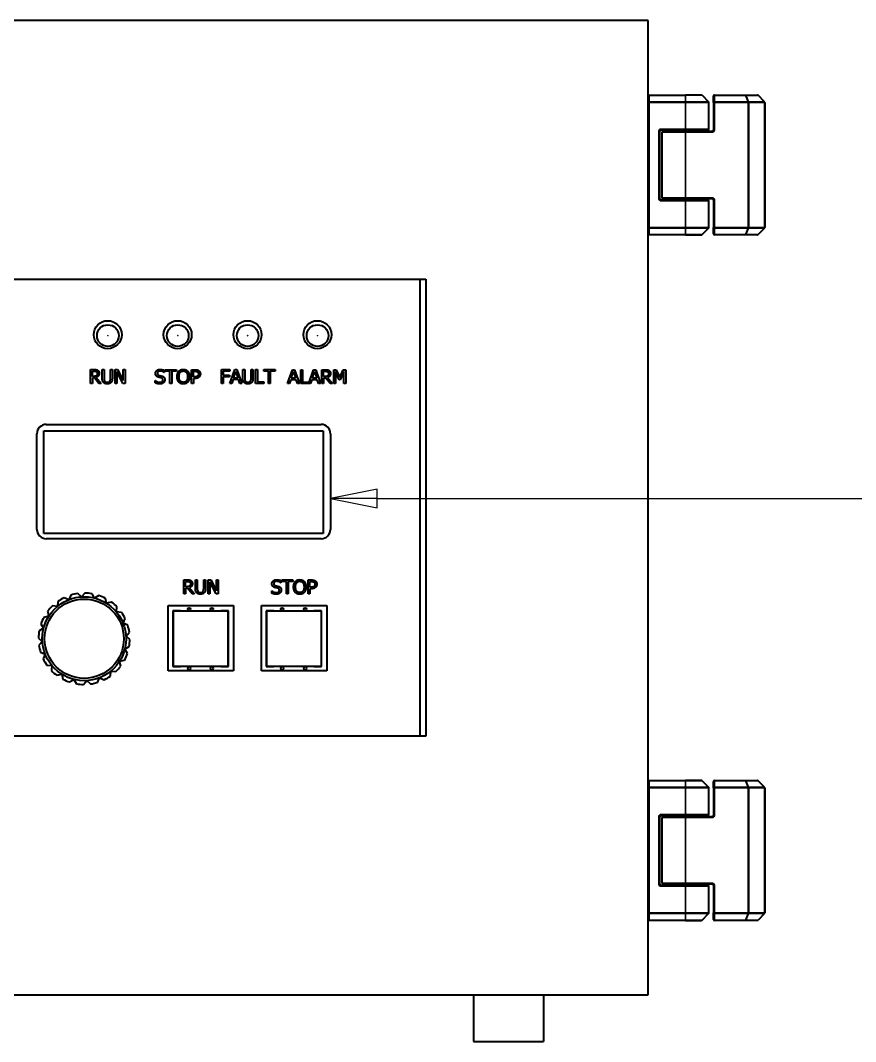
# Model space of a CAD drawing. Header units: millimetres. Extents: x 0 to 4205, y 0 to 2970.
# Drawn here: x 1872.5 to 2051.7, y 999.8 to 1218.8 of the extents above; entities that cross this region are included whole.
import ezdxf

# ---------------------------------------------------------------- set-up
doc = ezdxf.new("R2010")
doc.units = ezdxf.units.MM
doc.header["$LTSCALE"] = 5
for name, color, linetype, lineweight in [('가시적인 것(ISO)', 3, 'Continuous', 40), ('가시적인 좁은 것(ISO)', 3, 'Continuous', 35), ('기호(ISO)', 5, 'Continuous', 25)]:
    doc.layers.add(name, color=color, linetype=linetype, lineweight=lineweight)

# ---------------------------------------------------------------- blocks, each defined once
blk = doc.blocks.new('품번기호6')
at = {"layer": '기호(ISO)', "color": 7}
for p, q in [((389.801, 223.662), (387.801, 223.262)), ((389.801, 222.862), (389.801, 223.662)), ((389.801, 223.262), (387.801, 223.262)), ((387.801, 223.262), (389.801, 222.862)), ((389.801, 223.262), (453.857, 223.262))]:
    blk.add_line(p, q, dxfattribs=at)
at = {"layer": '기호(ISO)', "color": 7, "flags": 128}
blk.add_lwpolyline([(389.801, 223.662), (387.801, 223.262)], dxfattribs=at)
at = {"layer": '기호(ISO)', "color": 7}
blk.add_solid([(389.801, 223.662), (387.801, 223.262), (389.801, 222.862), (389.801, 223.662)], dxfattribs=at)

msp = doc.modelspace()

# ---------------------------------------------------------------- linework, layer by layer
at = {"layer": '가시적인 것(ISO)'}
for p, q in [((2007.2036, 1218.8175), (1697.2036, 1218.8175)), ((2007.2036, 1009.8175), (2007.2036, 1218.8175)), ((2007.4036, 1202.8175), (2015.2036, 1202.8175)), ((2018.6208, 1202.8175), (2015.2036, 1202.8175)), ((2018.7622, 1202.7589), (2020.145, 1201.376)), ((2021.2036, 1201.2346), (2021.2036, 1202.6175)), ((2021.4036, 1202.8175), (2028.048, 1202.8175)), ((2028.048, 1202.8175), (2030.6208, 1202.8175)), ((2032.145, 1201.376), (2030.7622, 1202.7589)), ((2020.2036, 1195.5175), (2020.2036, 1201.2346)), ((2021.2036, 1201.2346), (2021.2036, 1195.2675)), ((2032.2036, 1201.2346), (2032.2036, 1174.4003)), ((2009.7036, 1180.5175), (2009.7036, 1195.1175)), ((2009.9036, 1195.3175), (2015.2036, 1195.3175)), ((2010.2036, 1180.7675), (2010.2036, 1194.8675)), ((2015.2036, 1195.0675), (2010.4036, 1195.0675)), ((2020.0036, 1195.3175), (2015.2036, 1195.3175)), ((2015.2036, 1195.0675), (2021.0036, 1195.0675)), ((2010.4036, 1180.5675), (2015.2036, 1180.5675)), ((2021.0036, 1180.5675), (2015.2036, 1180.5675)), ((2015.2036, 1180.3175), (2009.9036, 1180.3175)), ((2015.2036, 1180.3175), (2020.0036, 1180.3175)), ((2020.2036, 1174.4003), (2020.2036, 1180.1175)), ((2021.2036, 1180.3675), (2021.2036, 1174.4003)), ((2018.7622, 1172.876), (2020.145, 1174.2589)), ((2021.2036, 1173.0175), (2021.2036, 1174.4003)), ((2032.145, 1174.2589), (2030.7622, 1172.876)), ((2015.2036, 1172.8175), (2007.4036, 1172.8175)), ((2015.2036, 1172.8175), (2018.6208, 1172.8175)), ((2028.048, 1172.8175), (2021.4036, 1172.8175)), ((2030.6208, 1172.8175), (2028.048, 1172.8175)), ((1792.9536, 1163.3175), (1959.4536, 1163.3175)), ((1958.2036, 1163.3175), (1958.2036, 1065.3175)), ((1959.4536, 1163.3175), (1959.4536, 1065.3175)), ((1887.4974, 1143.9491), (1888.2705, 1143.9491)), ((1887.4974, 1140.9491), (1887.4974, 1143.9491)), ((1887.8961, 1143.6039), (1888.2923, 1143.6039)), ((1887.8961, 1142.4758), (1887.8961, 1143.6039)), ((1890.0209, 1143.9491), (1890.4196, 1143.9491)), ((1890.0209, 1142.0771), (1890.0209, 1143.9491)), ((1890.4196, 1143.9491), (1890.4196, 1142.0771)), ((1891.7932, 1143.9491), (1892.1919, 1143.9491)), ((1891.7932, 1142.0674), (1891.7932, 1143.9491)), ((1892.1919, 1143.9491), (1892.1919, 1142.0771)), ((1892.7632, 1143.9491), (1893.3296, 1143.9491)), ((1892.7632, 1140.9491), (1892.7632, 1143.9491)), ((1893.1351, 1143.5358), (1893.1351, 1140.9491)), ((1894.4625, 1140.9491), (1893.1351, 1143.5358)), ((1893.3296, 1143.9491), (1894.5379, 1141.5739)), ((1894.5379, 1143.9491), (1894.9099, 1143.9491)), ((1894.5379, 1141.5739), (1894.5379, 1143.9491)), ((1894.9099, 1143.9491), (1894.9099, 1140.9491)), ((1903.3312, 1143.3), (1903.3021, 1143.3)), ((1903.3312, 1143.7765), (1903.3312, 1143.3)), ((1903.5476, 1143.9175), (1905.9593, 1143.9175)), ((1903.5476, 1143.5625), (1903.5476, 1143.9175)), ((1904.5541, 1143.5625), (1903.5476, 1143.5625)), ((1904.5541, 1140.9175), (1904.5541, 1143.5625)), ((1904.9528, 1143.5625), (1904.9528, 1140.9175)), ((1905.9593, 1143.5625), (1904.9528, 1143.5625)), ((1905.9593, 1143.9175), (1905.9593, 1143.5625)), ((1909.1829, 1143.9175), (1909.9366, 1143.9175)), ((1909.1829, 1140.9175), (1909.1829, 1143.9175)), ((1909.5817, 1143.5722), (1909.9123, 1143.5722)), ((1909.5817, 1142.3761), (1909.5817, 1143.5722)), ((1915.6096, 1143.9491), (1917.4038, 1143.9491)), ((1915.6096, 1140.9491), (1915.6096, 1143.9491)), ((1917.4038, 1143.5941), (1916.0083, 1143.5941)), ((1916.0083, 1143.5941), (1916.0083, 1142.7481)), ((1917.4038, 1143.9491), (1917.4038, 1143.5941)), ((1917.4378, 1140.9491), (1918.4492, 1143.9491)), ((1918.2231, 1142.1282), (1918.685, 1143.5406)), ((1918.4492, 1143.9491), (1918.9402, 1143.9491)), ((1918.685, 1143.5406), (1919.1493, 1142.1282)), ((1918.9402, 1143.9491), (1919.9516, 1140.9491)), ((1920.1996, 1143.9491), (1920.5983, 1143.9491)), ((1920.1996, 1142.0771), (1920.1996, 1143.9491)), ((1920.5983, 1143.9491), (1920.5983, 1142.0771)), ((1921.9718, 1143.9491), (1922.3706, 1143.9491)), ((1921.9718, 1142.0674), (1921.9718, 1143.9491)), ((1922.3706, 1143.9491), (1922.3706, 1142.0771)), ((1922.9419, 1143.9491), (1923.3406, 1143.9491)), ((1922.9419, 1140.9491), (1922.9419, 1143.9491)), ((1923.3406, 1143.9491), (1923.3406, 1141.304)), ((1924.6874, 1143.9491), (1927.0991, 1143.9491)), ((1924.6874, 1143.5941), (1924.6874, 1143.9491)), ((1925.6939, 1143.5941), (1924.6874, 1143.5941)), ((1925.6939, 1140.9491), (1925.6939, 1143.5941)), ((1926.0926, 1143.5941), (1926.0926, 1140.9491)), ((1927.0991, 1143.5941), (1926.0926, 1143.5941)), ((1927.0991, 1143.9491), (1927.0991, 1143.5941)), ((1929.8134, 1140.9175), (1930.8248, 1143.9175)), ((1930.5987, 1142.0966), (1931.0606, 1143.509)), ((1930.8248, 1143.9175), (1931.3159, 1143.9175)), ((1931.0606, 1143.509), (1931.5249, 1142.0966)), ((1931.3159, 1143.9175), (1932.3272, 1140.9175)), ((1932.6116, 1143.9175), (1933.0103, 1143.9175)), ((1932.6116, 1140.9175), (1932.6116, 1143.9175)), ((1933.0103, 1143.9175), (1933.0103, 1141.2724)), ((1934.3499, 1140.9463), (1935.3515, 1143.9175)), ((1935.1254, 1142.0966), (1935.5873, 1143.509)), ((1935.3515, 1143.9175), (1935.8426, 1143.9175)), ((1935.5873, 1143.509), (1936.0517, 1142.0966)), ((1935.8426, 1143.9175), (1936.8539, 1140.9175)), ((1937.1384, 1143.9175), (1937.9115, 1143.9175)), ((1937.1384, 1140.9175), (1937.1384, 1143.9175)), ((1937.5371, 1143.5722), (1937.9334, 1143.5722)), ((1937.5371, 1142.4442), (1937.5371, 1143.5722)), ((1939.6983, 1143.9175), (1940.2429, 1143.9175)), ((1939.6983, 1140.9175), (1939.6983, 1143.9175)), ((1940.0703, 1143.5017), (1940.0703, 1140.9175)), ((1940.8458, 1141.744), (1940.0703, 1143.5017)), ((1940.2429, 1143.9175), (1940.9917, 1142.2473)), ((1940.9917, 1142.2473), (1941.7162, 1143.9175)), ((1941.8718, 1143.5017), (1941.0889, 1141.744)), ((1941.7162, 1143.9175), (1942.2705, 1143.9175)), ((1941.8718, 1140.9175), (1941.8718, 1143.5017)), ((1942.2705, 1143.9175), (1942.2705, 1140.9175)), ((1888.2462, 1142.4758), (1887.8961, 1142.4758)), ((1887.8961, 1142.1427), (1887.8961, 1140.9491)), ((1888.3531, 1142.1427), (1887.8961, 1142.1427)), ((1889.3013, 1140.9491), (1888.3531, 1142.1427)), ((1888.7518, 1142.2546), (1889.8191, 1140.9491)), ((1901.4082, 1141.5982), (1901.4374, 1141.5982)), ((1901.4082, 1141.0974), (1901.4082, 1141.5982)), ((1909.8539, 1142.3761), (1909.5817, 1142.3761)), ((1909.5817, 1142.0358), (1909.5817, 1140.9175)), ((1909.9196, 1142.0358), (1909.5817, 1142.0358)), ((1916.0083, 1142.7481), (1917.3454, 1142.7481)), ((1916.0083, 1142.3932), (1916.0083, 1140.9491)), ((1917.3454, 1142.3932), (1916.0083, 1142.3932)), ((1917.3454, 1142.7481), (1917.3454, 1142.3932)), ((1918.1137, 1141.7878), (1917.8414, 1140.9491)), ((1919.2587, 1141.7878), (1918.1137, 1141.7878)), ((1919.1493, 1142.1282), (1918.2231, 1142.1282)), ((1919.531, 1140.9491), (1919.2587, 1141.7878)), ((1923.3406, 1141.304), (1924.6801, 1141.304)), ((1924.6801, 1141.304), (1924.6801, 1140.9491)), ((1930.4893, 1141.7562), (1930.217, 1140.9175)), ((1931.6343, 1141.7562), (1930.4893, 1141.7562)), ((1931.5249, 1142.0966), (1930.5987, 1142.0966)), ((1931.9066, 1140.9175), (1931.6343, 1141.7562)), ((1933.0103, 1141.2724), (1934.3499, 1141.2724)), ((1934.3499, 1141.2724), (1934.3499, 1140.9463)), ((1935.016, 1141.7562), (1934.7437, 1140.9175)), ((1936.1611, 1141.7562), (1935.016, 1141.7562)), ((1936.0517, 1142.0966), (1935.1254, 1142.0966)), ((1936.4334, 1140.9175), (1936.1611, 1141.7562)), ((1937.8872, 1142.4442), (1937.5371, 1142.4442)), ((1937.5371, 1142.1111), (1937.5371, 1140.9175)), ((1937.9941, 1142.1111), (1937.5371, 1142.1111)), ((1938.9423, 1140.9175), (1937.9941, 1142.1111)), ((1938.3928, 1142.223), (1939.4601, 1140.9175)), ((1941.0889, 1141.744), (1940.8458, 1141.744)), ((1887.8961, 1140.9491), (1887.4974, 1140.9491)), ((1889.8191, 1140.9491), (1889.3013, 1140.9491)), ((1893.1351, 1140.9491), (1892.7632, 1140.9491)), ((1894.9099, 1140.9491), (1894.4625, 1140.9491)), ((1904.9528, 1140.9175), (1904.5541, 1140.9175)), ((1909.5817, 1140.9175), (1909.1829, 1140.9175)), ((1916.0083, 1140.9491), (1915.6096, 1140.9491)), ((1917.8414, 1140.9491), (1917.4378, 1140.9491)), ((1919.9516, 1140.9491), (1919.531, 1140.9491)), ((1924.6801, 1140.9491), (1922.9419, 1140.9491)), ((1926.0926, 1140.9491), (1925.6939, 1140.9491)), ((1930.217, 1140.9175), (1929.8134, 1140.9175)), ((1932.3272, 1140.9175), (1931.9066, 1140.9175)), ((1934.7437, 1140.9175), (1932.6116, 1140.9175)), ((1936.8539, 1140.9175), (1936.4334, 1140.9175)), ((1937.5371, 1140.9175), (1937.1384, 1140.9175)), ((1939.4601, 1140.9175), (1938.9423, 1140.9175)), ((1940.0703, 1140.9175), (1939.6983, 1140.9175)), ((1942.2705, 1140.9175), (1941.8718, 1140.9175)), ((1876.0036, 1109.6675), (1876.0036, 1130.1675)), ((1877.4509, 1130.8133), (1937.4509, 1130.8133)), ((1877.4509, 1108.8133), (1877.4509, 1130.8133)), ((1878.0036, 1132.1675), (1937.0036, 1132.1675)), ((1937.4509, 1130.8133), (1937.4509, 1108.8133)), ((1939.0036, 1130.1675), (1939.0036, 1109.6675)), ((1937.4509, 1108.8133), (1877.4509, 1108.8133)), ((1937.0036, 1107.6675), (1878.0036, 1107.6675)), ((1907.4974, 1098.8491), (1908.2705, 1098.8491)), ((1907.4974, 1095.8491), (1907.4974, 1098.8491)), ((1907.8961, 1098.5039), (1908.2923, 1098.5039)), ((1907.8961, 1097.3758), (1907.8961, 1098.5039)), ((1908.2462, 1097.3758), (1907.8961, 1097.3758)), ((1910.0209, 1098.8491), (1910.4196, 1098.8491)), ((1910.0209, 1096.9771), (1910.0209, 1098.8491)), ((1910.4196, 1098.8491), (1910.4196, 1096.9771)), ((1911.7932, 1098.8491), (1912.1919, 1098.8491)), ((1911.7932, 1096.9674), (1911.7932, 1098.8491)), ((1912.1919, 1098.8491), (1912.1919, 1096.9771)), ((1912.7632, 1098.8491), (1913.3296, 1098.8491)), ((1912.7632, 1095.8491), (1912.7632, 1098.8491)), ((1913.1351, 1098.4358), (1913.1351, 1095.8491)), ((1914.4625, 1095.8491), (1913.1351, 1098.4358)), ((1913.3296, 1098.8491), (1914.5379, 1096.4739)), ((1914.5379, 1098.8491), (1914.9099, 1098.8491)), ((1914.5379, 1096.4739), (1914.5379, 1098.8491)), ((1914.9099, 1098.8491), (1914.9099, 1095.8491)), ((1928.3312, 1098.2), (1928.3021, 1098.2)), ((1928.3312, 1098.6765), (1928.3312, 1098.2)), ((1928.5476, 1098.8175), (1930.9593, 1098.8175)), ((1928.5476, 1098.4625), (1928.5476, 1098.8175)), ((1929.5541, 1098.4625), (1928.5476, 1098.4625)), ((1929.5541, 1095.8175), (1929.5541, 1098.4625)), ((1929.9528, 1098.4625), (1929.9528, 1095.8175)), ((1930.9593, 1098.4625), (1929.9528, 1098.4625)), ((1930.9593, 1098.8175), (1930.9593, 1098.4625)), ((1934.1829, 1098.8175), (1934.9366, 1098.8175)), ((1934.1829, 1095.8175), (1934.1829, 1098.8175)), ((1934.5817, 1098.4722), (1934.9123, 1098.4722)), ((1934.5817, 1097.2761), (1934.5817, 1098.4722)), ((1934.8539, 1097.2761), (1934.5817, 1097.2761)), ((1882.8297, 1094.5808), (1881.8306, 1095.013)), ((1883.2618, 1095.5799), (1882.8297, 1094.5808)), ((1885.5776, 1095.1956), (1884.7609, 1095.9153)), ((1886.2973, 1096.0122), (1885.5776, 1095.1956)), ((1888.381, 1094.9311), (1887.8267, 1095.8679)), ((1889.3178, 1095.4854), (1888.381, 1094.9311)), ((1907.8961, 1095.8491), (1907.4974, 1095.8491)), ((1907.8961, 1097.0427), (1907.8961, 1095.8491)), ((1908.3531, 1097.0427), (1907.8961, 1097.0427)), ((1909.3013, 1095.8491), (1908.3531, 1097.0427)), ((1908.7518, 1097.1546), (1909.8191, 1095.8491)), ((1909.8191, 1095.8491), (1909.3013, 1095.8491)), ((1913.1351, 1095.8491), (1912.7632, 1095.8491)), ((1914.9099, 1095.8491), (1914.4625, 1095.8491)), ((1926.4082, 1096.4982), (1926.4374, 1096.4982)), ((1926.4082, 1095.9974), (1926.4082, 1096.4982)), ((1929.9528, 1095.8175), (1929.5541, 1095.8175)), ((1934.5817, 1095.8175), (1934.1829, 1095.8175)), ((1934.5817, 1096.9358), (1934.5817, 1095.8175)), ((1934.9196, 1096.9358), (1934.5817, 1096.9358)), ((1880.4062, 1093.1471), (1879.3225, 1093.2493)), ((1880.5085, 1094.2308), (1880.4062, 1093.1471)), ((1890.9654, 1093.8132), (1890.7277, 1094.8755)), ((1892.0277, 1094.0509), (1890.9654, 1093.8132)), ((1893.0779, 1091.9515), (1893.1801, 1093.0352)), ((1904.2036, 1079.3175), (1904.2036, 1093.3175)), ((1904.2036, 1093.3175), (1918.2036, 1093.3175)), ((1918.2036, 1093.3175), (1918.2036, 1079.3175)), ((1924.2036, 1079.3175), (1924.2036, 1093.3175)), ((1924.2036, 1093.3175), (1938.2036, 1093.3175)), ((1938.2036, 1093.3175), (1938.2036, 1079.3175)), ((1878.5445, 1091.0345), (1877.4822, 1090.7969)), ((1878.3068, 1092.0968), (1878.5445, 1091.0345)), ((1894.1616, 1091.8492), (1893.0779, 1091.9515)), ((1905.1753, 1092.1824), (1905.1753, 1080.2444)), ((1906.8263, 1092.1824), (1905.1753, 1092.1824)), ((1905.2443, 1092.1134), (1905.2443, 1080.3134)), ((1917.0443, 1092.1134), (1905.2443, 1092.1134)), ((1906.8263, 1092.1134), (1906.8263, 1092.1824)), ((1915.4623, 1092.1824), (1915.4623, 1092.1134)), ((1917.1133, 1092.1824), (1915.4623, 1092.1824)), ((1917.0443, 1080.3134), (1917.0443, 1092.1134)), ((1917.1133, 1080.2444), (1917.1133, 1092.1824)), ((1925.1753, 1092.1824), (1925.1753, 1080.2444)), ((1926.8263, 1092.1824), (1925.1753, 1092.1824)), ((1925.2443, 1092.1134), (1925.2443, 1080.3134)), ((1937.0443, 1092.1134), (1925.2443, 1092.1134)), ((1926.8263, 1092.1134), (1926.8263, 1092.1824)), ((1935.4623, 1092.1824), (1935.4623, 1092.1134)), ((1937.1133, 1092.1824), (1935.4623, 1092.1824)), ((1937.0443, 1080.3134), (1937.0443, 1092.1134)), ((1937.1133, 1080.2444), (1937.1133, 1092.1824)), ((1877.4266, 1088.4501), (1876.4898, 1087.8958)), ((1876.8724, 1089.387), (1877.4266, 1088.4501)), ((1894.5117, 1089.528), (1894.9438, 1090.5271)), ((1895.5108, 1089.0959), (1894.5117, 1089.528)), ((1876.3455, 1086.3665), (1877.1621, 1085.6468)), ((1895.1264, 1086.7801), (1895.8461, 1087.5968)), ((1895.9431, 1086.0604), (1895.1264, 1086.7801)), ((1877.1621, 1085.6468), (1876.4424, 1084.8301)), ((1894.8619, 1083.9767), (1895.7988, 1084.531)), ((1876.7778, 1083.331), (1877.7769, 1082.8989)), ((1877.7769, 1082.8989), (1877.3447, 1081.8998)), ((1895.4162, 1083.0399), (1894.8619, 1083.9767)), ((1878.1269, 1080.5777), (1879.2107, 1080.4754)), ((1879.2107, 1080.4754), (1879.1084, 1079.3917)), ((1893.7441, 1081.3923), (1894.8064, 1081.63)), ((1893.9817, 1080.33), (1893.7441, 1081.3923)), ((1905.1753, 1080.2444), (1906.8263, 1080.2444)), ((1905.2443, 1080.3134), (1917.0443, 1080.3134)), ((1906.8263, 1080.2444), (1906.8263, 1080.3134)), ((1915.4623, 1080.3134), (1915.4623, 1080.2444)), ((1915.4623, 1080.2444), (1917.1133, 1080.2444)), ((1925.1753, 1080.2444), (1926.8263, 1080.2444)), ((1925.2443, 1080.3134), (1937.0443, 1080.3134)), ((1926.8263, 1080.2444), (1926.8263, 1080.3134)), ((1935.4623, 1080.3134), (1935.4623, 1080.2444)), ((1935.4623, 1080.2444), (1937.1133, 1080.2444)), ((1880.2609, 1078.376), (1881.3232, 1078.6136)), ((1881.3232, 1078.6136), (1881.5608, 1077.5513)), ((1882.9707, 1076.9415), (1883.9076, 1077.4958)), ((1883.9076, 1077.4958), (1884.4619, 1076.5589)), ((1889.0267, 1076.8469), (1889.4589, 1077.846)), ((1889.4589, 1077.846), (1890.458, 1077.4139)), ((1891.78, 1078.1961), (1891.8823, 1079.2798)), ((1891.8823, 1079.2798), (1892.966, 1079.1776)), ((1918.2036, 1079.3175), (1904.2036, 1079.3175)), ((1938.2036, 1079.3175), (1924.2036, 1079.3175)), ((1885.9912, 1076.4146), (1886.711, 1077.2313)), ((1886.711, 1077.2313), (1887.5276, 1076.5116)), ((1959.4536, 1065.3175), (1792.9536, 1065.3175)), ((2007.4036, 1055.8175), (2015.2036, 1055.8175)), ((2018.6208, 1055.8175), (2015.2036, 1055.8175)), ((2018.7622, 1055.7589), (2020.145, 1054.376)), ((2021.2036, 1054.2346), (2021.2036, 1055.6175)), ((2021.4036, 1055.8175), (2028.048, 1055.8175)), ((2028.048, 1055.8175), (2030.6208, 1055.8175)), ((2032.145, 1054.376), (2030.7622, 1055.7589)), ((2020.2036, 1048.5175), (2020.2036, 1054.2346)), ((2021.2036, 1054.2346), (2021.2036, 1048.2675)), ((2032.2036, 1054.2346), (2032.2036, 1027.4003)), ((2009.7036, 1033.5175), (2009.7036, 1048.1175)), ((2009.9036, 1048.3175), (2015.2036, 1048.3175)), ((2010.2036, 1033.7675), (2010.2036, 1047.8675)), ((2015.2036, 1048.0675), (2010.4036, 1048.0675)), ((2012.6036, 1048.0675), (2012.6036, 1048.3175)), ((2020.0036, 1048.3175), (2015.2036, 1048.3175)), ((2015.2036, 1048.0675), (2021.0036, 1048.0675)), ((2017.8036, 1048.0675), (2017.8036, 1048.3175)), ((2015.2036, 1033.3175), (2009.9036, 1033.3175)), ((2010.4036, 1033.5675), (2015.2036, 1033.5675)), ((2012.6036, 1033.3175), (2012.6036, 1033.5675)), ((2021.0036, 1033.5675), (2015.2036, 1033.5675)), ((2015.2036, 1033.3175), (2020.0036, 1033.3175)), ((2017.8036, 1033.3175), (2017.8036, 1033.5675)), ((2020.2036, 1027.4003), (2020.2036, 1033.1175)), ((2021.2036, 1033.3675), (2021.2036, 1027.4003)), ((2018.7622, 1025.876), (2020.145, 1027.2589)), ((2021.2036, 1026.0175), (2021.2036, 1027.4003)), ((2032.145, 1027.2589), (2030.7622, 1025.876)), ((2015.2036, 1025.8175), (2007.4036, 1025.8175)), ((2015.2036, 1025.8175), (2018.6208, 1025.8175)), ((2028.048, 1025.8175), (2021.4036, 1025.8175)), ((2030.6208, 1025.8175), (2028.048, 1025.8175)), ((1697.2036, 1009.8175), (2007.2036, 1009.8175)), ((1969.7036, 1009.8175), (1969.7036, 999.8175)), ((1984.7036, 1009.8175), (1984.7036, 999.8175)), ((1969.7036, 999.8175), (1984.7036, 999.8175))]:
    msp.add_line(p, q, dxfattribs=at)
for centre, radius in [((1891.2036, 1151.4175), 3), ((1906.2036, 1151.4175), 3), ((1921.2036, 1151.4175), 3), ((1936.2036, 1151.4175), 3), ((1891.2296, 1151.2135), 2.325), ((1906.2296, 1151.2135), 2.325), ((1921.2296, 1151.2135), 2.325), ((1936.2296, 1151.2135), 2.325), ((1886.1443, 1086.2134), 9), ((1886.1443, 1086.2134), 8.5), ((1908.6678, 1092.5634), 0.2999), ((1913.5573, 1092.5634), 0.2999), ((1928.6678, 1092.5634), 0.2999), ((1933.5573, 1092.5634), 0.2999), ((1908.6678, 1079.8634), 0.2999), ((1913.5573, 1079.8634), 0.2999), ((1928.6678, 1079.8634), 0.2999), ((1933.5573, 1079.8634), 0.2999)]:
    msp.add_circle(centre, radius, dxfattribs=at)
for centre, radius, start, end in [((2007.4036, 1202.6175), 0.2, 90, 180), ((2018.6208, 1202.6175), 0.2, 44.99999, 90), ((2021.4036, 1202.6175), 0.2, 90, 180), ((2030.6208, 1202.6175), 0.2, 45, 90), ((2020.0036, 1201.2346), 0.2, 0, 44.99999), ((2032.0036, 1201.2346), 0.2, 0, 45), ((2009.9036, 1195.1175), 0.2, 90, 180), ((2010.4036, 1194.8675), 0.2, 90, 180), ((2020.0036, 1195.5175), 0.2, 270, 0), ((2021.0036, 1195.2675), 0.2, 270, 0), ((2009.9036, 1180.5175), 0.2, 180, 270), ((2010.4036, 1180.7675), 0.2, 180, 270), ((2021.0036, 1180.3675), 0.2, 0, 90), ((2020.0036, 1180.1175), 0.2, 0, 90), ((2020.0036, 1174.4003), 0.2, 315.00001, 0), ((2032.0036, 1174.4003), 0.2, 315, 0), ((2007.4036, 1173.0175), 0.2, 180, 270), ((2018.6208, 1173.0175), 0.2, 270, 315.00001), ((2021.4036, 1173.0175), 0.2, 180, 270), ((2030.6208, 1173.0175), 0.2, 270, 315), ((1878.0036, 1130.1675), 2, 90, 180), ((1937.0036, 1130.1675), 2, 0, 90), ((1878.0036, 1109.6675), 2, 180, 270), ((1937.0036, 1109.6675), 2, 270, 0), ((1886.1443, 1086.2134), 9.8, 116.114849, 125.105164), ((1886.1443, 1086.2134), 9.8, 98.114849, 107.105164), ((1886.1443, 1086.2134), 9.8, 80.114849, 89.105164), ((1886.1443, 1086.2134), 9.8, 62.114849, 71.105164), ((1886.1443, 1086.2134), 9.8, 134.114849, 143.105164), ((1886.1443, 1086.2134), 9.8, 44.114849, 53.105164), ((1886.1443, 1086.2134), 9.8, 152.114849, 161.105164), ((1886.1443, 1086.2134), 9.8, 26.114849, 35.105164), ((1886.1443, 1086.2134), 9.8, 8.114849, 17.105164), ((1886.1443, 1086.2134), 9.8, 170.114849, 179.105164), ((1886.1443, 1086.2134), 9.8, 188.114849, 197.105164), ((1886.1443, 1086.2134), 9.8, 350.114849, 359.105164), ((1886.1443, 1086.2134), 9.8, 206.114849, 215.105164), ((1886.1443, 1086.2134), 9.8, 332.114849, 341.105164), ((1886.1443, 1086.2134), 9.8, 314.114849, 323.105164), ((1886.1443, 1086.2134), 9.8, 224.114849, 233.105164), ((1886.1443, 1086.2134), 9.8, 242.114849, 251.105164), ((1886.1443, 1086.2134), 9.8, 296.114849, 305.105164), ((1886.1443, 1086.2134), 9.8, 260.114849, 269.105164), ((1886.1443, 1086.2134), 9.8, 278.114849, 287.105164), ((2007.4036, 1055.6175), 0.2, 90, 180), ((2018.6208, 1055.6175), 0.2, 44.99999, 90), ((2021.4036, 1055.6175), 0.2, 90, 180), ((2030.6208, 1055.6175), 0.2, 45, 90), ((2020.0036, 1054.2346), 0.2, 0, 44.99999), ((2032.0036, 1054.2346), 0.2, 0, 45), ((2009.9036, 1048.1175), 0.2, 90, 180), ((2010.4036, 1047.8675), 0.2, 90, 180), ((2020.0036, 1048.5175), 0.2, 270, 0), ((2021.0036, 1048.2675), 0.2, 270, 0), ((2010.4036, 1033.7675), 0.2, 180, 270), ((2009.9036, 1033.5175), 0.2, 180, 270), ((2020.0036, 1033.1175), 0.2, 0, 90), ((2021.0036, 1033.3675), 0.2, 0, 90), ((2020.0036, 1027.4003), 0.2, 315.00001, 0), ((2032.0036, 1027.4003), 0.2, 315, 0), ((2007.4036, 1026.0175), 0.2, 180, 270), ((2018.6208, 1026.0175), 0.2, 270, 315.00001), ((2021.4036, 1026.0175), 0.2, 180, 270), ((2030.6208, 1026.0175), 0.2, 270, 315)]:
    msp.add_arc(centre, radius, start, end, dxfattribs=at)
for points in [[(1888.2705, 1143.9491), (1888.5282, 1143.9491), (1888.8758, 1143.8932), (1889.0338, 1143.791)], [(1888.2923, 1143.6039), (1888.4577, 1143.6039), (1888.6838, 1143.5577), (1888.7688, 1143.5017)], [(1888.7688, 1143.5017), (1888.8661, 1143.4361), (1888.9585, 1143.2343), (1888.9585, 1143.103)], [(1889.0338, 1143.791), (1889.1919, 1143.6889), (1889.3742, 1143.3705), (1889.3742, 1143.1346)], [(1901.4301, 1143.1128), (1901.4301, 1143.4774), (1901.999, 1143.971), (1902.439, 1143.971)], [(1902.4658, 1143.6257), (1902.1886, 1143.6257), (1901.8458, 1143.3656), (1901.8458, 1143.1541)], [(1902.439, 1143.971), (1902.6919, 1143.971), (1903.1392, 1143.8713), (1903.3312, 1143.7765)], [(1903.3021, 1143.3), (1903.1586, 1143.4312), (1902.7113, 1143.6257), (1902.4658, 1143.6257)], [(1906.093, 1142.4175), (1906.093, 1142.7943), (1906.2802, 1143.368), (1906.4528, 1143.5747)], [(1906.4528, 1143.5747), (1906.6278, 1143.774), (1907.1165, 1143.9807), (1907.418, 1143.9807)], [(1906.5087, 1142.4175), (1906.5087, 1142.7092), (1906.6351, 1143.1711), (1906.7543, 1143.3243)], [(1906.7543, 1143.3243), (1906.8782, 1143.4847), (1907.204, 1143.6355), (1907.4204, 1143.6355)], [(1907.418, 1143.9807), (1907.7243, 1143.9807), (1908.2154, 1143.7667), (1908.3855, 1143.5747)], [(1907.4204, 1143.6355), (1907.6295, 1143.6355), (1907.965, 1143.4799), (1908.0841, 1143.3243)], [(1908.0841, 1143.3243), (1908.2008, 1143.1735), (1908.3296, 1142.7141), (1908.3296, 1142.4175)], [(1908.3855, 1143.5747), (1908.5557, 1143.3753), (1908.7453, 1142.7919), (1908.7453, 1142.4175)], [(1909.9123, 1143.5722), (1910.0995, 1143.5722), (1910.3523, 1143.5212), (1910.4471, 1143.458)], [(1909.9366, 1143.9175), (1910.204, 1143.9175), (1910.5784, 1143.8299), (1910.7218, 1143.7303)], [(1910.4471, 1143.458), (1910.5565, 1143.3851), (1910.6635, 1143.1565), (1910.6635, 1143.0009)], [(1910.7218, 1143.7303), (1910.8896, 1143.616), (1911.0792, 1143.2635), (1911.0792, 1143.0131)], [(1937.9115, 1143.9175), (1938.1692, 1143.9175), (1938.5168, 1143.8616), (1938.6748, 1143.7594)], [(1937.9334, 1143.5722), (1938.0987, 1143.5722), (1938.3248, 1143.5261), (1938.4099, 1143.4701)], [(1938.4099, 1143.4701), (1938.5071, 1143.4045), (1938.5995, 1143.2027), (1938.5995, 1143.0714)], [(1938.6748, 1143.7594), (1938.8329, 1143.6573), (1939.0152, 1143.3389), (1939.0152, 1143.103)], [(1888.7883, 1142.6314), (1888.6935, 1142.5366), (1888.4188, 1142.4758), (1888.2462, 1142.4758)], [(1889.3742, 1143.1346), (1889.3742, 1142.8064), (1889.0387, 1142.3616), (1888.7518, 1142.2546)], [(1888.9585, 1143.103), (1888.9585, 1142.9475), (1888.8758, 1142.7141), (1888.7883, 1142.6314)], [(1890.3077, 1141.163), (1890.1497, 1141.3186), (1890.0209, 1141.7562), (1890.0209, 1142.0771)], [(1891.1052, 1140.8859), (1890.8402, 1140.8859), (1890.4463, 1141.0244), (1890.3077, 1141.163)], [(1890.4196, 1142.0771), (1890.4196, 1141.868), (1890.4731, 1141.586), (1890.5484, 1141.4718)], [(1890.5484, 1141.4718), (1890.6287, 1141.3502), (1890.9058, 1141.2262), (1891.1052, 1141.2262)], [(1891.1052, 1141.2262), (1891.2923, 1141.2262), (1891.5841, 1141.3502), (1891.6643, 1141.4718)], [(1891.905, 1141.163), (1891.7616, 1141.022), (1891.3823, 1140.8859), (1891.1052, 1140.8859)], [(1891.6643, 1141.4718), (1891.7397, 1141.586), (1891.7932, 1141.8656), (1891.7932, 1142.0674)], [(1892.1919, 1142.0771), (1892.1919, 1141.7635), (1892.0654, 1141.3162), (1891.905, 1141.163)], [(1902.3928, 1140.864), (1902.0671, 1140.864), (1901.61, 1141.0001), (1901.4082, 1141.0974)], [(1901.6246, 1142.5706), (1901.5322, 1142.6703), (1901.4301, 1142.9377), (1901.4301, 1143.1128)], [(1901.4374, 1141.5982), (1901.6343, 1141.4134), (1902.1327, 1141.2092), (1902.3637, 1141.2092)], [(1902.1206, 1142.3056), (1901.965, 1142.347), (1901.7194, 1142.471), (1901.6246, 1142.5706)], [(1901.8458, 1143.1541), (1901.8458, 1142.9645), (1902.0476, 1142.7384), (1902.2372, 1142.6873)], [(1902.6627, 1142.1695), (1902.5241, 1142.2084), (1902.2932, 1142.2619), (1902.1206, 1142.3056)], [(1902.2372, 1142.6873), (1902.3637, 1142.6533), (1902.7308, 1142.5658), (1902.8523, 1142.5293)], [(1902.3637, 1141.2092), (1902.6943, 1141.2092), (1903.0322, 1141.4839), (1903.0322, 1141.71)], [(1903.1757, 1141.1363), (1903.0322, 1141.005), (1902.6676, 1140.864), (1902.3928, 1140.864)], [(1903.0322, 1141.71), (1903.0322, 1141.8899), (1902.8547, 1142.1136), (1902.6627, 1142.1695)], [(1902.8523, 1142.5293), (1903.1611, 1142.4345), (1903.4479, 1142.0528), (1903.4479, 1141.7732)], [(1903.4479, 1141.7732), (1903.4479, 1141.5957), (1903.3045, 1141.2554), (1903.1757, 1141.1363)], [(1906.4504, 1141.2627), (1906.2778, 1141.462), (1906.093, 1142.0479), (1906.093, 1142.4175)], [(1907.418, 1140.8543), (1907.1141, 1140.8543), (1906.6278, 1141.0609), (1906.4504, 1141.2627)], [(1907.4204, 1141.1995), (1907.0047, 1141.1995), (1906.5087, 1141.8267), (1906.5087, 1142.4175)], [(1908.3855, 1141.2627), (1908.2008, 1141.0536), (1907.7121, 1140.8543), (1907.418, 1140.8543)], [(1908.3296, 1142.4175), (1908.3296, 1141.8267), (1907.8361, 1141.1995), (1907.4204, 1141.1995)], [(1908.7453, 1142.4175), (1908.7453, 1142.0528), (1908.5606, 1141.462), (1908.3855, 1141.2627)], [(1910.4933, 1142.556), (1910.3961, 1142.4539), (1910.0971, 1142.3761), (1909.8539, 1142.3761)], [(1910.8167, 1142.347), (1910.6611, 1142.1938), (1910.2405, 1142.0358), (1909.9196, 1142.0358)], [(1910.6635, 1143.0009), (1910.6635, 1142.8575), (1910.5833, 1142.646), (1910.4933, 1142.556)], [(1911.0792, 1143.0131), (1911.0792, 1142.8186), (1910.9406, 1142.4685), (1910.8167, 1142.347)], [(1920.4864, 1141.163), (1920.3284, 1141.3186), (1920.1996, 1141.7562), (1920.1996, 1142.0771)], [(1921.2838, 1140.8859), (1921.0188, 1140.8859), (1920.625, 1141.0244), (1920.4864, 1141.163)], [(1920.5983, 1142.0771), (1920.5983, 1141.868), (1920.6518, 1141.586), (1920.7271, 1141.4718)], [(1920.7271, 1141.4718), (1920.8073, 1141.3502), (1921.0845, 1141.2262), (1921.2838, 1141.2262)], [(1921.2838, 1141.2262), (1921.471, 1141.2262), (1921.7628, 1141.3502), (1921.843, 1141.4718)], [(1922.0837, 1141.163), (1921.9402, 1141.022), (1921.561, 1140.8859), (1921.2838, 1140.8859)], [(1921.843, 1141.4718), (1921.9184, 1141.586), (1921.9718, 1141.8656), (1921.9718, 1142.0674)], [(1922.3706, 1142.0771), (1922.3706, 1141.7635), (1922.2441, 1141.3162), (1922.0837, 1141.163)], [(1938.4293, 1142.5998), (1938.3345, 1142.505), (1938.0598, 1142.4442), (1937.8872, 1142.4442)], [(1939.0152, 1143.103), (1939.0152, 1142.7748), (1938.6797, 1142.3299), (1938.3928, 1142.223)], [(1938.5995, 1143.0714), (1938.5995, 1142.9158), (1938.5168, 1142.6825), (1938.4293, 1142.5998)], [(1908.7883, 1097.5314), (1908.6935, 1097.4366), (1908.4188, 1097.3758), (1908.2462, 1097.3758)], [(1908.2705, 1098.8491), (1908.5282, 1098.8491), (1908.8758, 1098.7932), (1909.0338, 1098.691)], [(1908.2923, 1098.5039), (1908.4577, 1098.5039), (1908.6838, 1098.4577), (1908.7688, 1098.4017)], [(1909.3742, 1098.0346), (1909.3742, 1097.7064), (1909.0387, 1097.2616), (1908.7518, 1097.1546)], [(1908.7688, 1098.4017), (1908.8661, 1098.3361), (1908.9585, 1098.1343), (1908.9585, 1098.003)], [(1908.9585, 1098.003), (1908.9585, 1097.8475), (1908.8758, 1097.6141), (1908.7883, 1097.5314)], [(1909.0338, 1098.691), (1909.1919, 1098.5889), (1909.3742, 1098.2705), (1909.3742, 1098.0346)], [(1926.4301, 1098.0128), (1926.4301, 1098.3774), (1926.999, 1098.871), (1927.439, 1098.871)], [(1926.6246, 1097.4706), (1926.5322, 1097.5703), (1926.4301, 1097.8377), (1926.4301, 1098.0128)], [(1927.1206, 1097.2056), (1926.965, 1097.247), (1926.7194, 1097.371), (1926.6246, 1097.4706)], [(1927.4658, 1098.5257), (1927.1886, 1098.5257), (1926.8458, 1098.2656), (1926.8458, 1098.0541)], [(1926.8458, 1098.0541), (1926.8458, 1097.8645), (1927.0476, 1097.6384), (1927.2372, 1097.5873)], [(1927.6627, 1097.0695), (1927.5241, 1097.1084), (1927.2932, 1097.1619), (1927.1206, 1097.2056)], [(1927.2372, 1097.5873), (1927.3637, 1097.5533), (1927.7308, 1097.4658), (1927.8523, 1097.4293)], [(1927.439, 1098.871), (1927.6919, 1098.871), (1928.1392, 1098.7713), (1928.3312, 1098.6765)], [(1928.3021, 1098.2), (1928.1586, 1098.3312), (1927.7113, 1098.5257), (1927.4658, 1098.5257)], [(1927.8523, 1097.4293), (1928.1611, 1097.3345), (1928.4479, 1096.9528), (1928.4479, 1096.6732)], [(1931.093, 1097.3175), (1931.093, 1097.6943), (1931.2802, 1098.268), (1931.4528, 1098.4747)], [(1931.4504, 1096.1627), (1931.2778, 1096.362), (1931.093, 1096.9479), (1931.093, 1097.3175)], [(1931.4528, 1098.4747), (1931.6278, 1098.674), (1932.1165, 1098.8807), (1932.418, 1098.8807)], [(1931.5087, 1097.3175), (1931.5087, 1097.6092), (1931.6351, 1098.0711), (1931.7543, 1098.2243)], [(1932.4204, 1096.0995), (1932.0047, 1096.0995), (1931.5087, 1096.7267), (1931.5087, 1097.3175)], [(1931.7543, 1098.2243), (1931.8782, 1098.3847), (1932.204, 1098.5355), (1932.4204, 1098.5355)], [(1932.418, 1098.8807), (1932.7243, 1098.8807), (1933.2154, 1098.6667), (1933.3855, 1098.4747)], [(1932.4204, 1098.5355), (1932.6295, 1098.5355), (1932.965, 1098.3799), (1933.0841, 1098.2243)], [(1933.3296, 1097.3175), (1933.3296, 1096.7267), (1932.8361, 1096.0995), (1932.4204, 1096.0995)], [(1933.0841, 1098.2243), (1933.2008, 1098.0735), (1933.3296, 1097.6141), (1933.3296, 1097.3175)], [(1933.3855, 1098.4747), (1933.5557, 1098.2753), (1933.7453, 1097.6919), (1933.7453, 1097.3175)], [(1933.7453, 1097.3175), (1933.7453, 1096.9528), (1933.5606, 1096.362), (1933.3855, 1096.1627)], [(1935.4933, 1097.456), (1935.3961, 1097.3539), (1935.0971, 1097.2761), (1934.8539, 1097.2761)], [(1934.9123, 1098.4722), (1935.0995, 1098.4722), (1935.3523, 1098.4212), (1935.4471, 1098.358)], [(1935.8167, 1097.247), (1935.6611, 1097.0938), (1935.2405, 1096.9358), (1934.9196, 1096.9358)], [(1934.9366, 1098.8175), (1935.204, 1098.8175), (1935.5784, 1098.7299), (1935.7218, 1098.6303)], [(1935.4471, 1098.358), (1935.5565, 1098.2851), (1935.6635, 1098.0565), (1935.6635, 1097.9009)], [(1935.6635, 1097.9009), (1935.6635, 1097.7575), (1935.5833, 1097.546), (1935.4933, 1097.456)], [(1935.7218, 1098.6303), (1935.8896, 1098.516), (1936.0792, 1098.1635), (1936.0792, 1097.9131)], [(1936.0792, 1097.9131), (1936.0792, 1097.7186), (1935.9406, 1097.3685), (1935.8167, 1097.247)], [(1910.3077, 1096.063), (1910.1497, 1096.2186), (1910.0209, 1096.6562), (1910.0209, 1096.9771)], [(1911.1052, 1095.7859), (1910.8402, 1095.7859), (1910.4463, 1095.9244), (1910.3077, 1096.063)], [(1910.4196, 1096.9771), (1910.4196, 1096.768), (1910.4731, 1096.486), (1910.5484, 1096.3718)], [(1910.5484, 1096.3718), (1910.6287, 1096.2502), (1910.9058, 1096.1262), (1911.1052, 1096.1262)], [(1911.1052, 1096.1262), (1911.2923, 1096.1262), (1911.5841, 1096.2502), (1911.6643, 1096.3718)], [(1911.905, 1096.063), (1911.7616, 1095.922), (1911.3823, 1095.7859), (1911.1052, 1095.7859)], [(1911.6643, 1096.3718), (1911.7397, 1096.486), (1911.7932, 1096.7656), (1911.7932, 1096.9674)], [(1912.1919, 1096.9771), (1912.1919, 1096.6635), (1912.0654, 1096.2162), (1911.905, 1096.063)], [(1927.3928, 1095.764), (1927.0671, 1095.764), (1926.61, 1095.9001), (1926.4082, 1095.9974)], [(1926.4374, 1096.4982), (1926.6343, 1096.3134), (1927.1327, 1096.1092), (1927.3637, 1096.1092)], [(1927.3637, 1096.1092), (1927.6943, 1096.1092), (1928.0322, 1096.3839), (1928.0322, 1096.61)], [(1928.1757, 1096.0363), (1928.0322, 1095.905), (1927.6676, 1095.764), (1927.3928, 1095.764)], [(1928.0322, 1096.61), (1928.0322, 1096.7899), (1927.8547, 1097.0136), (1927.6627, 1097.0695)], [(1928.4479, 1096.6732), (1928.4479, 1096.4957), (1928.3045, 1096.1554), (1928.1757, 1096.0363)], [(1932.418, 1095.7543), (1932.1141, 1095.7543), (1931.6278, 1095.9609), (1931.4504, 1096.1627)], [(1933.3855, 1096.1627), (1933.2008, 1095.9536), (1932.7121, 1095.7543), (1932.418, 1095.7543)]]:
    msp.add_open_spline(points, degree=2, dxfattribs=at)
at = {"layer": '가시적인 좁은 것(ISO)'}
for p, q in [((2007.4036, 1202.8175), (2007.4036, 1202.7589)), ((2007.4036, 1201.376), (2007.4036, 1202.7589)), ((2007.4036, 1202.7589), (2015.2036, 1202.7589)), ((2015.2036, 1202.7589), (2015.2036, 1202.8175)), ((2015.2036, 1202.7589), (2015.2036, 1201.376)), ((2018.7622, 1202.7589), (2015.2036, 1202.7589)), ((2021.4036, 1202.8175), (2021.4036, 1202.7589)), ((2021.4036, 1201.376), (2021.4036, 1202.7589)), ((2021.4036, 1202.7589), (2028.048, 1202.7589)), ((2028.048, 1202.7589), (2028.048, 1202.8175)), ((2028.6208, 1201.376), (2028.048, 1202.7589)), ((2028.7208, 1201.376), (2028.148, 1202.7589)), ((2028.148, 1202.7589), (2030.7208, 1202.7589)), ((2032.1036, 1201.376), (2030.7208, 1202.7589)), ((2007.4036, 1201.2346), (2007.2036, 1201.2346)), ((2015.2036, 1201.376), (2007.4036, 1201.376)), ((2007.4036, 1201.376), (2007.4036, 1201.2346)), ((2015.2036, 1201.2346), (2007.4036, 1201.2346)), ((2007.4036, 1201.2346), (2007.4036, 1174.4003)), ((2015.2036, 1201.376), (2015.2036, 1201.2346)), ((2015.2036, 1201.376), (2020.145, 1201.376)), ((2015.2036, 1195.5175), (2015.2036, 1201.2346)), ((2015.2036, 1201.2346), (2020.2036, 1201.2346)), ((2021.4036, 1201.2346), (2021.2036, 1201.2346)), ((2021.4036, 1201.376), (2021.4036, 1201.2346)), ((2028.6208, 1201.376), (2021.4036, 1201.376)), ((2028.6208, 1201.2346), (2021.4036, 1201.2346)), ((2021.4036, 1201.2346), (2021.4036, 1195.2675)), ((2028.6208, 1201.376), (2028.6208, 1201.2346)), ((2028.6208, 1201.2346), (2028.6208, 1174.4003)), ((2028.6208, 1201.2346), (2028.7622, 1201.2346)), ((2032.1036, 1201.376), (2028.7208, 1201.376)), ((2032.145, 1201.2346), (2028.7622, 1201.2346)), ((2028.7622, 1201.2346), (2028.7622, 1174.4003)), ((2032.145, 1201.2346), (2032.2036, 1201.2346)), ((2032.145, 1201.2346), (2032.145, 1174.4003)), ((2009.7036, 1195.1175), (2009.5036, 1195.1175)), ((2009.5036, 1180.5175), (2009.5036, 1195.1175)), ((2009.9036, 1195.5175), (2009.9036, 1195.3175)), ((2009.9036, 1195.5175), (2015.2036, 1195.5175)), ((2015.2036, 1194.8675), (2010.2036, 1194.8675)), ((2020.2036, 1195.5175), (2015.2036, 1195.5175)), ((2015.2036, 1195.3175), (2015.2036, 1195.5175)), ((2015.2036, 1194.8675), (2015.2036, 1195.0675)), ((2015.2036, 1194.8675), (2021.0036, 1194.8675)), ((2015.2036, 1180.7675), (2015.2036, 1194.8675)), ((2021.0036, 1194.8675), (2021.0036, 1195.0675)), ((2021.2036, 1195.2675), (2021.4036, 1195.2675)), ((2009.5036, 1180.5175), (2009.7036, 1180.5175)), ((2010.2036, 1180.7675), (2015.2036, 1180.7675)), ((2021.0036, 1180.7675), (2015.2036, 1180.7675)), ((2015.2036, 1180.7675), (2015.2036, 1180.5675)), ((2021.0036, 1180.5675), (2021.0036, 1180.7675)), ((2009.9036, 1180.3175), (2009.9036, 1180.1175)), ((2015.2036, 1180.1175), (2009.9036, 1180.1175)), ((2015.2036, 1180.3175), (2015.2036, 1180.1175)), ((2015.2036, 1174.4003), (2015.2036, 1180.1175)), ((2015.2036, 1180.1175), (2020.2036, 1180.1175)), ((2021.4036, 1180.3675), (2021.2036, 1180.3675)), ((2021.4036, 1180.3675), (2021.4036, 1174.4003)), ((2007.2036, 1174.4003), (2007.4036, 1174.4003)), ((2007.4036, 1174.4003), (2015.2036, 1174.4003)), ((2007.4036, 1174.4003), (2007.4036, 1174.2589)), ((2007.4036, 1172.876), (2007.4036, 1174.2589)), ((2007.4036, 1174.2589), (2015.2036, 1174.2589)), ((2015.2036, 1174.2589), (2015.2036, 1174.4003)), ((2020.2036, 1174.4003), (2015.2036, 1174.4003)), ((2015.2036, 1172.876), (2015.2036, 1174.2589)), ((2020.145, 1174.2589), (2015.2036, 1174.2589)), ((2021.2036, 1174.4003), (2021.4036, 1174.4003)), ((2028.6208, 1174.4003), (2021.4036, 1174.4003)), ((2021.4036, 1174.4003), (2021.4036, 1174.2589)), ((2021.4036, 1172.876), (2021.4036, 1174.2589)), ((2028.6208, 1174.2589), (2021.4036, 1174.2589)), ((2028.6208, 1174.2589), (2028.048, 1172.876)), ((2028.7208, 1174.2589), (2028.148, 1172.876)), ((2028.7622, 1174.4003), (2028.6208, 1174.4003)), ((2028.6208, 1174.4003), (2028.6208, 1174.2589)), ((2028.7208, 1174.2589), (2032.1036, 1174.2589)), ((2028.7622, 1174.4003), (2032.145, 1174.4003)), ((2032.1036, 1174.2589), (2030.7208, 1172.876)), ((2032.2036, 1174.4003), (2032.145, 1174.4003)), ((2007.4036, 1172.876), (2007.4036, 1172.8175)), ((2015.2036, 1172.876), (2007.4036, 1172.876)), ((2015.2036, 1172.876), (2015.2036, 1172.8175)), ((2015.2036, 1172.876), (2018.7622, 1172.876)), ((2028.048, 1172.876), (2021.4036, 1172.876)), ((2021.4036, 1172.876), (2021.4036, 1172.8175)), ((2028.048, 1172.8175), (2028.048, 1172.876)), ((2030.7208, 1172.876), (2028.148, 1172.876)), ((2007.4036, 1055.8175), (2007.4036, 1055.7589)), ((2007.4036, 1054.376), (2007.4036, 1055.7589)), ((2007.4036, 1055.7589), (2015.2036, 1055.7589)), ((2015.2036, 1055.7589), (2015.2036, 1055.8175)), ((2015.2036, 1055.7589), (2015.2036, 1054.376)), ((2018.7622, 1055.7589), (2015.2036, 1055.7589)), ((2021.4036, 1055.8175), (2021.4036, 1055.7589)), ((2021.4036, 1054.376), (2021.4036, 1055.7589)), ((2021.4036, 1055.7589), (2028.048, 1055.7589)), ((2028.048, 1055.7589), (2028.048, 1055.8175)), ((2028.6208, 1054.376), (2028.048, 1055.7589)), ((2028.7208, 1054.376), (2028.148, 1055.7589)), ((2028.148, 1055.7589), (2030.7208, 1055.7589)), ((2032.1036, 1054.376), (2030.7208, 1055.7589)), ((2007.4036, 1054.2346), (2007.2036, 1054.2346)), ((2015.2036, 1054.376), (2007.4036, 1054.376)), ((2007.4036, 1054.376), (2007.4036, 1054.2346)), ((2015.2036, 1054.2346), (2007.4036, 1054.2346)), ((2007.4036, 1054.2346), (2007.4036, 1027.4003)), ((2015.2036, 1054.376), (2015.2036, 1054.2346)), ((2015.2036, 1054.376), (2020.145, 1054.376)), ((2015.2036, 1048.5175), (2015.2036, 1054.2346)), ((2015.2036, 1054.2346), (2020.2036, 1054.2346)), ((2021.4036, 1054.2346), (2021.2036, 1054.2346)), ((2021.4036, 1054.376), (2021.4036, 1054.2346)), ((2028.6208, 1054.376), (2021.4036, 1054.376)), ((2028.6208, 1054.2346), (2021.4036, 1054.2346)), ((2021.4036, 1054.2346), (2021.4036, 1048.2675)), ((2028.6208, 1054.376), (2028.6208, 1054.2346)), ((2028.6208, 1054.2346), (2028.6208, 1027.4003)), ((2028.6208, 1054.2346), (2028.7622, 1054.2346)), ((2032.1036, 1054.376), (2028.7208, 1054.376)), ((2032.145, 1054.2346), (2028.7622, 1054.2346)), ((2028.7622, 1054.2346), (2028.7622, 1027.4003)), ((2032.145, 1054.2346), (2032.2036, 1054.2346)), ((2032.145, 1054.2346), (2032.145, 1027.4003)), ((2009.7036, 1048.1175), (2009.5036, 1048.1175)), ((2009.5036, 1033.5175), (2009.5036, 1048.1175)), ((2009.9036, 1048.5175), (2009.9036, 1048.3175)), ((2009.9036, 1048.5175), (2015.2036, 1048.5175)), ((2015.2036, 1047.8675), (2010.2036, 1047.8675)), ((2020.2036, 1048.5175), (2015.2036, 1048.5175)), ((2015.2036, 1048.3175), (2015.2036, 1048.5175)), ((2015.2036, 1047.8675), (2015.2036, 1048.0675)), ((2015.2036, 1047.8675), (2021.0036, 1047.8675)), ((2015.2036, 1033.7675), (2015.2036, 1047.8675)), ((2021.0036, 1047.8675), (2021.0036, 1048.0675)), ((2021.2036, 1048.2675), (2021.4036, 1048.2675)), ((2010.2036, 1033.7675), (2015.2036, 1033.7675)), ((2021.0036, 1033.7675), (2015.2036, 1033.7675)), ((2015.2036, 1033.7675), (2015.2036, 1033.5675)), ((2021.0036, 1033.5675), (2021.0036, 1033.7675)), ((2009.5036, 1033.5175), (2009.7036, 1033.5175)), ((2009.9036, 1033.3175), (2009.9036, 1033.1175)), ((2015.2036, 1033.1175), (2009.9036, 1033.1175)), ((2015.2036, 1033.3175), (2015.2036, 1033.1175)), ((2015.2036, 1027.4003), (2015.2036, 1033.1175)), ((2015.2036, 1033.1175), (2020.2036, 1033.1175)), ((2021.4036, 1033.3675), (2021.2036, 1033.3675)), ((2021.4036, 1033.3675), (2021.4036, 1027.4003)), ((2007.2036, 1027.4003), (2007.4036, 1027.4003)), ((2007.4036, 1027.4003), (2015.2036, 1027.4003)), ((2007.4036, 1027.4003), (2007.4036, 1027.2589)), ((2007.4036, 1025.876), (2007.4036, 1027.2589)), ((2007.4036, 1027.2589), (2015.2036, 1027.2589)), ((2015.2036, 1027.2589), (2015.2036, 1027.4003)), ((2020.2036, 1027.4003), (2015.2036, 1027.4003)), ((2015.2036, 1025.876), (2015.2036, 1027.2589)), ((2020.145, 1027.2589), (2015.2036, 1027.2589)), ((2021.2036, 1027.4003), (2021.4036, 1027.4003)), ((2028.6208, 1027.4003), (2021.4036, 1027.4003)), ((2021.4036, 1027.4003), (2021.4036, 1027.2589)), ((2021.4036, 1025.876), (2021.4036, 1027.2589)), ((2028.6208, 1027.2589), (2021.4036, 1027.2589)), ((2028.6208, 1027.2589), (2028.048, 1025.876)), ((2028.7208, 1027.2589), (2028.148, 1025.876)), ((2028.7622, 1027.4003), (2028.6208, 1027.4003)), ((2028.6208, 1027.4003), (2028.6208, 1027.2589)), ((2028.7208, 1027.2589), (2032.1036, 1027.2589)), ((2028.7622, 1027.4003), (2032.145, 1027.4003)), ((2032.1036, 1027.2589), (2030.7208, 1025.876)), ((2032.2036, 1027.4003), (2032.145, 1027.4003)), ((2007.4036, 1025.876), (2007.4036, 1025.8175)), ((2015.2036, 1025.876), (2007.4036, 1025.876)), ((2015.2036, 1025.876), (2015.2036, 1025.8175)), ((2015.2036, 1025.876), (2018.7622, 1025.876)), ((2028.048, 1025.876), (2021.4036, 1025.876)), ((2021.4036, 1025.876), (2021.4036, 1025.8175)), ((2028.048, 1025.8175), (2028.048, 1025.876)), ((2030.7208, 1025.876), (2028.148, 1025.876))]:
    msp.add_line(p, q, dxfattribs=at)
for centre in [(1891.2296, 1151.2135), (1906.2296, 1151.2135), (1921.2296, 1151.2135), (1936.2296, 1151.2135)]:
    msp.add_circle(centre, 0.025, dxfattribs=at)
for centre, start, end in [((2009.9036, 1195.1175), 90, 180), ((2021.0036, 1195.2675), 270, 0), ((2009.9036, 1180.5175), 180, 270), ((2021.0036, 1180.3675), 0, 90), ((2009.9036, 1048.1175), 90, 180), ((2021.0036, 1048.2675), 270, 0), ((2021.0036, 1033.3675), 0, 90), ((2009.9036, 1033.5175), 180, 270)]:
    msp.add_arc(centre, 0.4, start, end, dxfattribs=at)
for centre, major_axis, ratio, start_param, end_param in [((2007.4036, 1202.6175), (-0.2, 0), 0.70710678, 4.71238898, 6.28318531), ((2021.4036, 1202.6175), (-0.2, 0), 0.70710678, 4.71238898, 6.28318531), ((2028.048, 1202.6175), (0, 0.2), 0.70710678, 5.49778714, 6.28318531), ((2028.048, 1202.6175), (0.1848, 0.0765), 0.67859834, 0.74875372, 1.29678212), ((2030.6208, 1202.6175), (0, 0.2), 0.70710678, 5.49778714, 6.28318531), ((2030.6208, 1202.6175), (0.1414, 0.1414), 0.28108464, 0, 0.54802841), ((2007.4036, 1201.2346), (-0.2, 0), 0.70710678, 4.71238898, 6.28318531), ((2021.4036, 1201.2346), (-0.2, 0), 0.70710678, 4.71238898, 6.28318531), ((2028.6208, 1201.2346), (0.1848, 0.0765), 0.67859834, 0.74875372, 1.29678212), ((2028.6208, 1201.2346), (0, -0.2), 0.70710678, 1.57079633, 2.35619449), ((2032.0036, 1201.2346), (0.1414, 0.1414), 0.28108464, 0, 0.54802841), ((2032.0036, 1201.2346), (0, 0.2), 0.70710678, 4.71238898, 5.49778714), ((2007.4036, 1174.4003), (-0.2, 0), 0.70710678, 0, 1.57079633), ((2021.4036, 1174.4003), (-0.2, 0), 0.70710678, 0, 1.57079633), ((2028.6208, 1174.4003), (-0.1848, 0.0765), 0.67859834, 1.84481053, 2.39283894), ((2028.6208, 1174.4003), (0, -0.2), 0.70710678, 0.78539816, 1.57079633), ((2032.0036, 1174.4003), (0, 0.2), 0.70710678, 3.92699082, 4.71238898), ((2032.0036, 1174.4003), (0.1414, -0.1414), 0.28108464, 5.7351569, 6.28318531), ((2007.4036, 1173.0175), (-0.2, 0), 0.70710678, 0, 1.57079633), ((2021.4036, 1173.0175), (-0.2, 0), 0.70710678, 0, 1.57079633), ((2028.048, 1173.0175), (-0.1848, 0.0765), 0.67859834, 1.84481053, 2.39283894), ((2028.048, 1173.0175), (0, -0.2), 0.70710678, 0, 0.78539816), ((2030.6208, 1173.0175), (0, -0.2), 0.70710678, 0, 0.78539816), ((2030.6208, 1173.0175), (0.1414, -0.1414), 0.28108464, 5.7351569, 6.28318531), ((2007.4036, 1055.6175), (-0.2, 0), 0.70710678, 4.71238898, 6.28318531), ((2021.4036, 1055.6175), (-0.2, 0), 0.70710678, 4.71238898, 6.28318531), ((2028.048, 1055.6175), (0, 0.2), 0.70710678, 5.49778714, 6.28318531), ((2028.048, 1055.6175), (0.1848, 0.0765), 0.67859834, 0.74875372, 1.29678212), ((2030.6208, 1055.6175), (0, 0.2), 0.70710678, 5.49778714, 6.28318531), ((2030.6208, 1055.6175), (0.1414, 0.1414), 0.28108464, 0, 0.54802841), ((2007.4036, 1054.2346), (-0.2, 0), 0.70710678, 4.71238898, 6.28318531), ((2021.4036, 1054.2346), (-0.2, 0), 0.70710678, 4.71238898, 6.28318531), ((2028.6208, 1054.2346), (0.1848, 0.0765), 0.67859834, 0.74875372, 1.29678212), ((2028.6208, 1054.2346), (0, -0.2), 0.70710678, 1.57079633, 2.35619449), ((2032.0036, 1054.2346), (0.1414, 0.1414), 0.28108464, 0, 0.54802841), ((2032.0036, 1054.2346), (0, 0.2), 0.70710678, 4.71238898, 5.49778714), ((2007.4036, 1027.4003), (-0.2, 0), 0.70710678, 0, 1.57079633), ((2021.4036, 1027.4003), (-0.2, 0), 0.70710678, 0, 1.57079633), ((2028.6208, 1027.4003), (-0.1848, 0.0765), 0.67859834, 1.84481053, 2.39283894), ((2028.6208, 1027.4003), (0, -0.2), 0.70710678, 0.78539816, 1.57079633), ((2032.0036, 1027.4003), (0, 0.2), 0.70710678, 3.92699082, 4.71238898), ((2032.0036, 1027.4003), (0.1414, -0.1414), 0.28108464, 5.7351569, 6.28318531), ((2007.4036, 1026.0175), (-0.2, 0), 0.70710678, 0, 1.57079633), ((2021.4036, 1026.0175), (-0.2, 0), 0.70710678, 0, 1.57079633), ((2028.048, 1026.0175), (-0.1848, 0.0765), 0.67859834, 1.84481053, 2.39283894), ((2028.048, 1026.0175), (0, -0.2), 0.70710678, 0, 0.78539816), ((2030.6208, 1026.0175), (0, -0.2), 0.70710678, 0, 0.78539816), ((2030.6208, 1026.0175), (0.1414, -0.1414), 0.28108464, 5.7351569, 6.28318531)]:
    msp.add_ellipse(centre, major_axis=major_axis, ratio=ratio, start_param=start_param, end_param=end_param, dxfattribs=at)

# ---------------------------------------------------------------- block references
at = {"layer": '기호(ISO)', "xscale": 5, "yscale": 5, "zscale": 5}
msp.add_blockref('품번기호6', (0, 0), dxfattribs=at)

doc.saveas('drawing.dxf')
